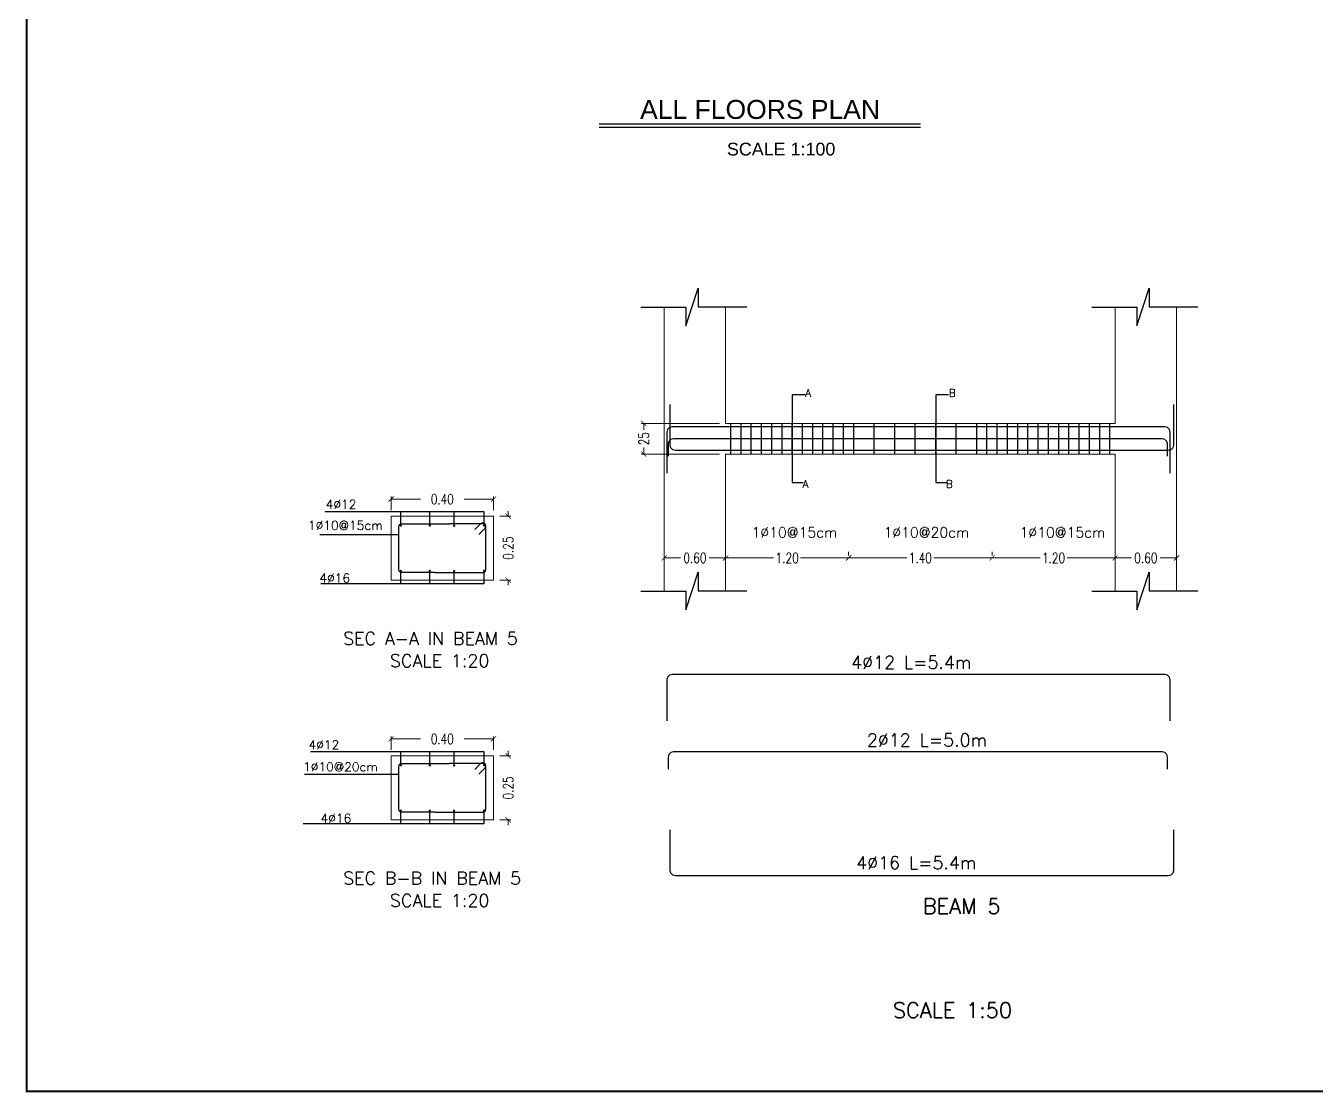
# Model space of a CAD drawing. Extents: x 166525 to 167198, y 178739 to 179747.
# Drawn here: x 167044.68 to 167069.86, y 179227.91 to 179248.73 of the extents above; entities that cross this region are included whole.
import ezdxf
from ezdxf.enums import TextEntityAlignment as Align

# ---------------------------------------------------------------- set-up
doc = ezdxf.new("R2010")
doc.units = 0
doc.header["$MEASUREMENT"] = 0
for name, pattern in [('ACAD_ISO10W100', [18, 12, -3, 0, -3]), ('AUSGEZOGEN', [0]), ('VONLAYER', [0])]:
    doc.linetypes.add(name, pattern=pattern)
doc.layers.get('0').update_dxf_attribs({"linetype": 'CONTINUOUS'})
doc.layers.get('DEFPOINTS').update_dxf_attribs({"linetype": 'CONTINUOUS'})
for name, color, linetype in [('05', 1, 'CONTINUOUS'), ('axis', 8, 'ACAD_ISO10W100'), ('BEAM-DIM', 4, 'CONTINUOUS'), ('BEAM-REIN', 2, 'CONTINUOUS'), ('EBENE0', 7, 'AUSGEZOGEN'), ('MHATCH', 8, 'CONTINUOUS'), ('rebar call line', 8, 'CONTINUOUS'), ('REBARS', 2, 'CONTINUOUS'), ('Reinforcement', 10, 'CONTINUOUS'), ('TEXT', 7, 'CONTINUOUS'), ('TXT', 6, 'CONTINUOUS')]:
    doc.layers.add(name, color=color, linetype=linetype)
doc.layers.add('BEAM', color=6, linetype='CONTINUOUS', lineweight=13)
doc.styles.add('DIM', font='simplex.shx', dxfattribs={"width": 0.75})
doc.styles.add('FUTURA', font='SAS_____.PFB')
doc.styles.add('ROMANS', font='romans.shx')
doc.dimstyles.new('MUTASIM', dxfattribs={"dimscale": 0.9995, "dimtxt": 0.2, "dimasz": 0.1, "dimexe": 0.05, "dimexo": 0.12, "dimgap": 0.05, "dimtad": 0, "dimzin": 0, "dimdsep": 46, "dimtxsty": 'DIM', "dimblk": 'ARCHTICK', "dimcen": 0.09, "dimclrd": 35, "dimclre": 33, "dimclrt": 256, "dimazin": 0, "dimtfac": 1, "dimtofl": 0, "dimtmove": 1, "dimatfit": 3, "dimfxl": 0.18, "dimtolj": 1, "dimtzin": 0, "dimlwd": 13, "dimlwe": 9, "dimarcsym": 0})

# ---------------------------------------------------------------- blocks, each defined once
blk = doc.blocks.new('_ARCHTICK')
at = {"color": 0, "linetype": 'ByBlock', "const_width": 0.15}
blk.add_lwpolyline([(-0.5, -0.5), (0.5, 0.5)], dxfattribs=at)
blk = doc.blocks.new('*D1616')
at = {"layer": 'BEAM', "color": 33, "lineweight": 9, "transparency": 16777216}
for p, q in [((167057.134, 179238.461), (167057.134, 179238.391)), ((167058.334, 179238.461), (167058.334, 179238.391))]:
    blk.add_line(p, q, dxfattribs=at)
at = {"layer": 'BEAM', "color": 35, "lineweight": 13, "transparency": 16777216}
for p, q in [((167057.134, 179238.341), (167057.455, 179238.341)), ((167058.334, 179238.341), (167058.012, 179238.341))]:
    blk.add_line(p, q, dxfattribs=at)
at = {"layer": 'DEFPOINTS', "color": 0, "transparency": 16777216}
for p in [(167057.134, 179238.341), (167058.334, 179238.341), (167058.334, 179238.341)]:
    blk.add_point(p, dxfattribs=at)
at = {"layer": 'BEAM', "color": 35, "lineweight": 13, "transparency": 16777216, "xscale": 0.09995000000000001, "yscale": 0.09995000000000001, "zscale": 0.09995000000000001, "rotation": 180}
blk.add_blockref('_ARCHTICK', (167057.134, 179238.341), dxfattribs=at)
at = {"layer": 'BEAM', "color": 35, "lineweight": 13, "transparency": 16777216, "xscale": 0.09995000000000001, "yscale": 0.09995000000000001, "zscale": 0.09995000000000001}
blk.add_blockref('_ARCHTICK', (167058.334, 179238.341), dxfattribs=at)
at = {"layer": 'BEAM', "transparency": 16777216, "insert": (167057.734, 179238.341), "char_height": 0.1999, "attachment_point": 5, "style": 'DIM'}
blk.add_mtext('\\A1;0.60', dxfattribs=at)
blk = doc.blocks.new('*D1617')
at = {"layer": 'BEAM', "color": 33, "lineweight": 9, "transparency": 16777216}
for p, q in [((167058.334, 179238.461), (167058.334, 179238.391)), ((167060.734, 179238.461), (167060.734, 179238.391))]:
    blk.add_line(p, q, dxfattribs=at)
at = {"layer": 'BEAM', "color": 35, "lineweight": 13, "transparency": 16777216}
for p, q in [((167058.334, 179238.341), (167059.27, 179238.341)), ((167060.734, 179238.341), (167059.798, 179238.341))]:
    blk.add_line(p, q, dxfattribs=at)
at = {"layer": 'DEFPOINTS', "color": 0, "transparency": 16777216}
for p in [(167058.334, 179238.341), (167060.734, 179238.341), (167060.734, 179238.341)]:
    blk.add_point(p, dxfattribs=at)
at = {"layer": 'BEAM', "color": 35, "lineweight": 13, "transparency": 16777216, "xscale": 0.09995000000000001, "yscale": 0.09995000000000001, "zscale": 0.09995000000000001, "rotation": 180}
blk.add_blockref('_ARCHTICK', (167058.334, 179238.341), dxfattribs=at)
at = {"layer": 'BEAM', "color": 35, "lineweight": 13, "transparency": 16777216, "xscale": 0.09995000000000001, "yscale": 0.09995000000000001, "zscale": 0.09995000000000001}
blk.add_blockref('_ARCHTICK', (167060.734, 179238.341), dxfattribs=at)
at = {"layer": 'BEAM', "transparency": 16777216, "insert": (167059.534, 179238.341), "char_height": 0.1999, "attachment_point": 5, "style": 'DIM'}
blk.add_mtext('\\A1;1.20', dxfattribs=at)
blk = doc.blocks.new('*D1618')
at = {"layer": 'BEAM', "color": 33, "lineweight": 9, "transparency": 16777216}
for p, q in [((167060.734, 179238.461), (167060.734, 179238.391)), ((167063.534, 179238.461), (167063.534, 179238.391))]:
    blk.add_line(p, q, dxfattribs=at)
at = {"layer": 'BEAM', "color": 35, "lineweight": 13, "transparency": 16777216}
for p, q in [((167060.734, 179238.341), (167061.87, 179238.341)), ((167063.534, 179238.341), (167062.398, 179238.341))]:
    blk.add_line(p, q, dxfattribs=at)
at = {"layer": 'DEFPOINTS', "color": 0, "transparency": 16777216}
for p in [(167060.734, 179238.341), (167063.534, 179238.341), (167063.534, 179238.341)]:
    blk.add_point(p, dxfattribs=at)
at = {"layer": 'BEAM', "color": 35, "lineweight": 13, "transparency": 16777216, "xscale": 0.09995000000000001, "yscale": 0.09995000000000001, "zscale": 0.09995000000000001, "rotation": 180}
blk.add_blockref('_ARCHTICK', (167060.734, 179238.341), dxfattribs=at)
at = {"layer": 'BEAM', "color": 35, "lineweight": 13, "transparency": 16777216, "xscale": 0.09995000000000001, "yscale": 0.09995000000000001, "zscale": 0.09995000000000001}
blk.add_blockref('_ARCHTICK', (167063.534, 179238.341), dxfattribs=at)
at = {"layer": 'BEAM', "transparency": 16777216, "insert": (167062.134, 179238.341), "char_height": 0.1999, "attachment_point": 5, "style": 'DIM'}
blk.add_mtext('\\A1;1.40', dxfattribs=at)
blk = doc.blocks.new('*D1619')
at = {"layer": 'BEAM', "color": 33, "lineweight": 9, "transparency": 16777216}
for p, q in [((167063.534, 179238.461), (167063.534, 179238.391)), ((167065.934, 179238.461), (167065.934, 179238.391))]:
    blk.add_line(p, q, dxfattribs=at)
at = {"layer": 'BEAM', "color": 35, "lineweight": 13, "transparency": 16777216}
for p, q in [((167063.534, 179238.341), (167064.47, 179238.341)), ((167065.934, 179238.341), (167064.998, 179238.341))]:
    blk.add_line(p, q, dxfattribs=at)
at = {"layer": 'DEFPOINTS', "color": 0, "transparency": 16777216}
for p in [(167063.534, 179238.341), (167065.934, 179238.341), (167065.934, 179238.341)]:
    blk.add_point(p, dxfattribs=at)
at = {"layer": 'BEAM', "color": 35, "lineweight": 13, "transparency": 16777216, "xscale": 0.09995000000000001, "yscale": 0.09995000000000001, "zscale": 0.09995000000000001, "rotation": 180}
blk.add_blockref('_ARCHTICK', (167063.534, 179238.341), dxfattribs=at)
at = {"layer": 'BEAM', "color": 35, "lineweight": 13, "transparency": 16777216, "xscale": 0.09995000000000001, "yscale": 0.09995000000000001, "zscale": 0.09995000000000001}
blk.add_blockref('_ARCHTICK', (167065.934, 179238.341), dxfattribs=at)
at = {"layer": 'BEAM', "transparency": 16777216, "insert": (167064.734, 179238.341), "char_height": 0.1999, "attachment_point": 5, "style": 'DIM'}
blk.add_mtext('\\A1;1.20', dxfattribs=at)
blk = doc.blocks.new('*D1620')
at = {"layer": 'BEAM', "color": 33, "lineweight": 9, "transparency": 16777216}
for p, q in [((167065.934, 179238.461), (167065.934, 179238.391)), ((167067.134, 179238.461), (167067.134, 179238.391))]:
    blk.add_line(p, q, dxfattribs=at)
at = {"layer": 'BEAM', "color": 35, "lineweight": 13, "transparency": 16777216}
for p, q in [((167065.934, 179238.341), (167066.255, 179238.341)), ((167067.134, 179238.341), (167066.812, 179238.341))]:
    blk.add_line(p, q, dxfattribs=at)
at = {"layer": 'DEFPOINTS', "color": 0, "transparency": 16777216}
for p in [(167065.934, 179238.341), (167067.134, 179238.341), (167067.134, 179238.341)]:
    blk.add_point(p, dxfattribs=at)
at = {"layer": 'BEAM', "color": 35, "lineweight": 13, "transparency": 16777216, "xscale": 0.09995000000000001, "yscale": 0.09995000000000001, "zscale": 0.09995000000000001, "rotation": 180}
blk.add_blockref('_ARCHTICK', (167065.934, 179238.341), dxfattribs=at)
at = {"layer": 'BEAM', "color": 35, "lineweight": 13, "transparency": 16777216, "xscale": 0.09995000000000001, "yscale": 0.09995000000000001, "zscale": 0.09995000000000001}
blk.add_blockref('_ARCHTICK', (167067.134, 179238.341), dxfattribs=at)
at = {"layer": 'BEAM', "transparency": 16777216, "insert": (167066.534, 179238.341), "char_height": 0.1999, "attachment_point": 5, "style": 'DIM'}
blk.add_mtext('\\A1;0.60', dxfattribs=at)
blk = doc.blocks.new('*D1817')
at = {"layer": 'BEAM', "color": 33, "lineweight": 9, "transparency": 16777216}
for p, q in [((167051.804, 179239.276), (167051.804, 179239.538)), ((167053.804, 179239.276), (167053.804, 179239.538))]:
    blk.add_line(p, q, dxfattribs=at)
at = {"layer": 'BEAM', "color": 35, "lineweight": 13, "transparency": 16777216}
for p, q in [((167051.804, 179239.488), (167052.376, 179239.488)), ((167053.804, 179239.488), (167053.233, 179239.488))]:
    blk.add_line(p, q, dxfattribs=at)
at = {"layer": 'DEFPOINTS', "color": 0, "transparency": 16777216}
for p in [(167053.804, 179239.488), (167051.804, 179239.156), (167053.804, 179239.156)]:
    blk.add_point(p, dxfattribs=at)
at = {"layer": 'BEAM', "color": 35, "lineweight": 13, "transparency": 16777216, "xscale": 0.09995000000000001, "yscale": 0.09995000000000001, "zscale": 0.09995000000000001, "rotation": 180}
blk.add_blockref('_ARCHTICK', (167051.804, 179239.488), dxfattribs=at)
at = {"layer": 'BEAM', "color": 35, "lineweight": 13, "transparency": 16777216, "xscale": 0.09995000000000001, "yscale": 0.09995000000000001, "zscale": 0.09995000000000001}
blk.add_blockref('_ARCHTICK', (167053.804, 179239.488), dxfattribs=at)
at = {"layer": 'BEAM', "transparency": 16777216, "insert": (167052.804, 179239.488), "char_height": 0.1999, "attachment_point": 5, "style": 'DIM'}
blk.add_mtext('\\A1;0.40', dxfattribs=at)
blk = doc.blocks.new('*D1818')
at = {"layer": 'BEAM', "color": 35, "lineweight": 13, "transparency": 16777216}
for p, q in [((167054.09, 179239.156), (167054.09, 179239.256)), ((167054.09, 179237.906), (167054.09, 179237.806))]:
    blk.add_line(p, q, dxfattribs=at)
at = {"layer": 'BEAM', "color": 33, "lineweight": 9, "transparency": 16777216}
for p, q in [((167053.924, 179239.156), (167054.14, 179239.156)), ((167053.924, 179237.906), (167054.14, 179237.906))]:
    blk.add_line(p, q, dxfattribs=at)
at = {"layer": 'DEFPOINTS', "color": 0, "transparency": 16777216}
for p in [(167053.804, 179239.156), (167054.09, 179239.156), (167053.804, 179237.906)]:
    blk.add_point(p, dxfattribs=at)
at = {"layer": 'BEAM', "color": 35, "lineweight": 13, "transparency": 16777216, "xscale": 0.09995000000000001, "yscale": 0.09995000000000001, "zscale": 0.09995000000000001}
for p, rotation in [((167054.09, 179239.156), 270), ((167054.09, 179237.906), 90)]:
    blk.add_blockref('_ARCHTICK', p, dxfattribs=dict(at, rotation=rotation))
at = {"layer": 'BEAM', "transparency": 16777216, "insert": (167054.09, 179238.531), "char_height": 0.1999, "attachment_point": 5, "rotation": 90, "style": 'DIM'}
blk.add_mtext('\\A1;0.25', dxfattribs=at)
blk = doc.blocks.new('*D1819')
at = {"layer": 'BEAM', "color": 33, "lineweight": 9, "transparency": 16777216}
for p, q in [((167058.214, 179240.968), (167056.685, 179240.968)), ((167058.214, 179240.368), (167056.685, 179240.368))]:
    blk.add_line(p, q, dxfattribs=at)
at = {"layer": 'BEAM', "color": 35, "lineweight": 13, "transparency": 16777216}
for p, q in [((167056.735, 179240.968), (167056.735, 179240.839)), ((167056.735, 179240.368), (167056.735, 179240.496))]:
    blk.add_line(p, q, dxfattribs=at)
at = {"layer": 'DEFPOINTS', "color": 0, "transparency": 16777216}
for p in [(167056.735, 179240.968), (167058.334, 179240.968), (167058.334, 179240.368)]:
    blk.add_point(p, dxfattribs=at)
at = {"layer": 'BEAM', "color": 35, "lineweight": 13, "transparency": 16777216, "xscale": 0.09995000000000001, "yscale": 0.09995000000000001, "zscale": 0.09995000000000001}
for p, rotation in [((167056.735, 179240.968), 90), ((167056.735, 179240.368), 270)]:
    blk.add_blockref('_ARCHTICK', p, dxfattribs=dict(at, rotation=rotation))
at = {"layer": 'BEAM', "transparency": 16777216, "insert": (167056.735, 179240.668), "char_height": 0.1999, "attachment_point": 5, "rotation": 90, "style": 'DIM'}
blk.add_mtext('\\A1;25', dxfattribs=at)
blk = doc.blocks.new('*D1820')
at = {"layer": 'BEAM', "color": 33, "lineweight": 9, "transparency": 16777216}
for p, q in [((167051.804, 179234.595), (167051.804, 179234.857)), ((167053.804, 179234.595), (167053.804, 179234.857))]:
    blk.add_line(p, q, dxfattribs=at)
at = {"layer": 'BEAM', "color": 35, "lineweight": 13, "transparency": 16777216}
for p, q in [((167051.804, 179234.807), (167052.376, 179234.807)), ((167053.804, 179234.807), (167053.233, 179234.807))]:
    blk.add_line(p, q, dxfattribs=at)
at = {"layer": 'DEFPOINTS', "color": 0, "transparency": 16777216}
for p in [(167053.804, 179234.807), (167051.804, 179234.475), (167053.804, 179234.475)]:
    blk.add_point(p, dxfattribs=at)
at = {"layer": 'BEAM', "color": 35, "lineweight": 13, "transparency": 16777216, "xscale": 0.09995000000000001, "yscale": 0.09995000000000001, "zscale": 0.09995000000000001, "rotation": 180}
blk.add_blockref('_ARCHTICK', (167051.804, 179234.807), dxfattribs=at)
at = {"layer": 'BEAM', "color": 35, "lineweight": 13, "transparency": 16777216, "xscale": 0.09995000000000001, "yscale": 0.09995000000000001, "zscale": 0.09995000000000001}
blk.add_blockref('_ARCHTICK', (167053.804, 179234.807), dxfattribs=at)
at = {"layer": 'BEAM', "transparency": 16777216, "insert": (167052.804, 179234.807), "char_height": 0.1999, "attachment_point": 5, "style": 'DIM'}
blk.add_mtext('\\A1;0.40', dxfattribs=at)
blk = doc.blocks.new('*D1821')
at = {"layer": 'BEAM', "color": 33, "lineweight": 9, "transparency": 16777216}
for p, q in [((167053.924, 179234.475), (167054.14, 179234.475)), ((167053.924, 179233.225), (167054.14, 179233.225))]:
    blk.add_line(p, q, dxfattribs=at)
at = {"layer": 'BEAM', "color": 35, "lineweight": 13, "transparency": 16777216}
for p, q in [((167054.09, 179234.475), (167054.09, 179234.575)), ((167054.09, 179233.225), (167054.09, 179233.125))]:
    blk.add_line(p, q, dxfattribs=at)
at = {"layer": 'DEFPOINTS', "color": 0, "transparency": 16777216}
for p in [(167053.804, 179234.475), (167054.09, 179234.475), (167053.804, 179233.225)]:
    blk.add_point(p, dxfattribs=at)
at = {"layer": 'BEAM', "color": 35, "lineweight": 13, "transparency": 16777216, "xscale": 0.09995000000000001, "yscale": 0.09995000000000001, "zscale": 0.09995000000000001}
for p, rotation in [((167054.09, 179234.475), 270), ((167054.09, 179233.225), 90)]:
    blk.add_blockref('_ARCHTICK', p, dxfattribs=dict(at, rotation=rotation))
at = {"layer": 'BEAM', "transparency": 16777216, "insert": (167054.09, 179233.85), "char_height": 0.1999, "attachment_point": 5, "rotation": 90, "style": 'DIM'}
blk.add_mtext('\\A1;0.25', dxfattribs=at)

msp = doc.modelspace()

# ---------------------------------------------------------------- linework, layer by layer
at = {"layer": '05'}
for p, q in [((167055.86627, 179246.81702), (167062.13365, 179246.81702)), ((167055.86627, 179246.75145), (167062.13365, 179246.75145))]:
    msp.add_line(p, q, dxfattribs=at)
at = {"layer": 'BEAM'}
for p, q in [((167057.13387, 179243.23865), (167057.13387, 179237.69632)), ((167058.33387, 179243.24108), (167058.33387, 179240.96759)), ((167065.93387, 179243.24108), (167065.93387, 179240.96759)), ((167067.13387, 179243.24108), (167067.13387, 179237.69632)), ((167058.33387, 179240.96759), (167065.93387, 179240.96759)), ((167058.33387, 179240.36759), (167058.33387, 179237.69632)), ((167058.33387, 179240.36759), (167065.93387, 179240.36759)), ((167065.93387, 179240.36759), (167065.93387, 179237.69632))]:
    msp.add_line(p, q, dxfattribs=at)
for points in [[(167051.80449, 179237.90557), (167053.80449, 179237.90557), (167053.80449, 179239.15557), (167051.80449, 179239.15557)], [(167051.80449, 179233.22483), (167053.80449, 179233.22483), (167053.80449, 179234.47483), (167051.80449, 179234.47483)]]:
    msp.add_lwpolyline(points, close=True, dxfattribs=at)
at = {"layer": 'BEAM-REIN', "const_width": 0.02073}
for points in [[(167051.98394, 179238.97244, 1), (167052.00685, 179238.97244, 1)], [(167052.54929, 179238.97244, 1), (167052.5722, 179238.97244, 1)], [(167053.02463, 179238.96854, 1), (167053.04755, 179238.96854, 1)], [(167053.60938, 179238.97399, 1), (167053.63229, 179238.97399, 1)], [(167051.98222, 179238.08751, 1), (167052.00513, 179238.08751, 1)], [(167052.54756, 179238.08751, 1), (167052.57047, 179238.08751, 1)], [(167053.02291, 179238.08361, 1), (167053.04582, 179238.08361, 1)], [(167053.60765, 179238.08907, 1), (167053.63056, 179238.08907, 1)], [(167051.98394, 179234.29169, 1), (167052.00685, 179234.29169, 1)], [(167052.54929, 179234.29169, 1), (167052.5722, 179234.29169, 1)], [(167053.02463, 179234.28779, 1), (167053.04755, 179234.28779, 1)], [(167053.60938, 179234.29325, 1), (167053.63229, 179234.29325, 1)], [(167051.98222, 179233.40676, 1), (167052.00513, 179233.40676, 1)], [(167052.54756, 179233.40677, 1), (167052.57047, 179233.40677, 1)], [(167053.02291, 179233.40287, 1), (167053.04582, 179233.40287, 1)], [(167053.60765, 179233.40832, 1), (167053.63056, 179233.40832, 1)]]:
    msp.add_lwpolyline(points, format="xyb", close=True, dxfattribs=at)
at = {"layer": 'EBENE0', "color": 8, "linetype": 'AUSGEZOGEN'}
for p, q in [((167057.55913, 179242.87289), (167057.7971, 179243.6044)), ((167057.7971, 179243.6044), (167057.7971, 179243.24108)), ((167066.35913, 179242.87289), (167066.5971, 179243.6044)), ((167066.5971, 179243.6044), (167066.5971, 179243.24108)), ((167056.68049, 179243.23865), (167057.55913, 179243.23865)), ((167057.55913, 179243.23865), (167057.55913, 179242.87289)), ((167057.7971, 179243.24108), (167058.74896, 179243.24108)), ((167065.48049, 179243.23865), (167066.35913, 179243.23865)), ((167066.35913, 179243.23865), (167066.35913, 179242.87289)), ((167066.5971, 179243.24108), (167067.54896, 179243.24108)), ((167057.55913, 179237.32814), (167057.7971, 179238.05965)), ((167057.7971, 179238.05965), (167057.7971, 179237.69632)), ((167066.35913, 179237.32814), (167066.5971, 179238.05965)), ((167066.5971, 179238.05965), (167066.5971, 179237.69632)), ((167056.68049, 179237.69389), (167057.55913, 179237.69389)), ((167057.55913, 179237.69389), (167057.55913, 179237.32814)), ((167057.7971, 179237.69632), (167058.74896, 179237.69632)), ((167065.48049, 179237.69389), (167066.35913, 179237.69389)), ((167066.35913, 179237.69389), (167066.35913, 179237.32814)), ((167066.5971, 179237.69632), (167067.54896, 179237.69632))]:
    msp.add_line(p, q, dxfattribs=at)
at = {"layer": 'MHATCH', "const_width": 0.03562, "flags": 128}
msp.add_lwpolyline([(167044.69407, 179267.82675), (167101.48032, 179267.82675), (167101.48032, 179227.92675), (167044.69407, 179227.92675)], close=True, dxfattribs=at)
at = {"layer": 'rebar call line'}
for p, q in [((167053.62084, 179239.23839), (167050.50919, 179239.23839)), ((167051.9954, 179238.97244), (167051.9954, 179239.23839)), ((167052.56074, 179238.97244), (167052.56074, 179239.23839)), ((167053.03609, 179238.96854), (167053.03609, 179239.23839)), ((167053.62084, 179238.97399), (167053.62084, 179239.23839)), ((167050.4115, 179238.79997), (167051.95378, 179238.79997)), ((167051.98795, 179238.09743), (167051.98795, 179237.83148)), ((167052.55329, 179238.09743), (167052.55329, 179237.83148)), ((167053.02864, 179238.10133), (167053.02864, 179237.83148)), ((167053.61338, 179238.09587), (167053.61338, 179237.83148)), ((167053.61338, 179237.83148), (167050.43588, 179237.83148)), ((167053.62084, 179234.55764), (167050.23201, 179234.55764)), ((167051.9954, 179234.29169), (167051.9954, 179234.55764)), ((167052.56074, 179234.29169), (167052.56074, 179234.55764)), ((167053.03609, 179234.28779), (167053.03609, 179234.55764)), ((167053.62084, 179234.29325), (167053.62084, 179234.55764)), ((167050.11547, 179234.11922), (167051.95378, 179234.11922)), ((167051.98795, 179233.41669), (167051.98795, 179233.15073)), ((167052.55329, 179233.41668), (167052.55329, 179233.15073)), ((167053.02864, 179233.42058), (167053.02864, 179233.15073)), ((167053.61338, 179233.41513), (167053.61338, 179233.15073)), ((167053.61338, 179233.15073), (167050.08895, 179233.15073))]:
    msp.add_line(p, q, dxfattribs=at)
for points in [[(167059.88613, 179241.52667), (167059.63387, 179241.52667), (167059.63387, 179239.81147), (167059.84834, 179239.81147)], [(167062.68613, 179241.52667), (167062.43387, 179241.52667), (167062.43387, 179239.81147), (167062.64834, 179239.81147)]]:
    msp.add_lwpolyline(points, dxfattribs=at)
at = {"layer": 'REBARS'}
for points in [[(167067.07458, 179241.33919), (167067.07458, 179240.53919), (167067.06097, 179240.48839), (167067.02378, 179240.45121), (167066.97298, 179240.43759), (167057.35471, 179240.43759), (167057.30391, 179240.45121), (167057.26672, 179240.48839), (167057.25311, 179240.53919), (167057.25311, 179241.33919)], [(167067.00742, 179239.99601), (167067.00742, 179240.79601), (167066.9938, 179240.84681), (167066.95662, 179240.884), (167066.90582, 179240.89761), (167057.28755, 179240.89761), (167057.23675, 179240.884), (167057.19956, 179240.84681), (167057.18595, 179240.79601), (167057.18595, 179239.99601)], [(167066.95571, 179240.33002), (167066.95571, 179240.56599), (167066.9421, 179240.61679), (167066.90491, 179240.65398), (167066.85411, 179240.66759), (167057.31633, 179240.66759), (167057.26553, 179240.65398), (167057.22834, 179240.61679), (167057.21473, 179240.56599), (167057.21473, 179240.33002)], [(167067.00742, 179235.16244), (167067.00742, 179235.96244), (167066.9938, 179236.01324), (167066.95662, 179236.05043), (167066.90582, 179236.06404), (167057.28755, 179236.06404), (167057.23675, 179236.05043), (167057.19956, 179236.01324), (167057.18595, 179235.96244), (167057.18595, 179235.16244)], [(167066.95571, 179234.2152), (167066.95571, 179234.45118), (167066.9421, 179234.50198), (167066.90491, 179234.53917), (167066.85411, 179234.55278), (167057.31633, 179234.55278), (167057.26553, 179234.53917), (167057.22834, 179234.50198), (167057.21473, 179234.45118), (167057.21473, 179234.2152)], [(167067.07458, 179233.03318), (167067.07458, 179232.23318), (167067.06097, 179232.18238), (167067.02378, 179232.14519), (167066.97298, 179232.13158), (167057.35471, 179232.13158), (167057.30391, 179232.14519), (167057.26672, 179232.18238), (167057.25311, 179232.23318), (167057.25311, 179233.03318)]]:
    msp.add_lwpolyline(points, dxfattribs=at)
for points in [[(167051.95378, 179238.31453, 0), (167051.95378, 179238.95026, 0), (167051.96121, 179238.97797, 0), (167051.98149, 179238.99825, 0), (167052.00921, 179239.00568, 0), (167052.94193, 179239.00571, 0)], [(167053.65449, 179238.31445, 0), (167053.65449, 179238.95018, 0), (167053.64707, 179238.97789, 0), (167053.62678, 179238.99817, 0), (167053.59907, 179239.0056, 0), (167052.94193, 179239.00571, 0)], [(167053.43643, 179238.89356, 0), (167053.55401, 179239.01113, 0), (167053.58238, 179239.02631, 0), (167053.6144, 179239.02315, 0), (167053.63928, 179239.00274, 0), (167053.64862, 179238.97195, 0), (167053.64862, 179238.97195, 0)], [(167053.59907, 179239.0056, 0), (167053.59319, 179239.01113, 0), (167053.63238, 179238.9949, 0), (167053.64862, 179238.95571, 0), (167053.63238, 179238.91652, 0), (167053.51481, 179238.79895, 0)], [(167052.66634, 179238.05568, 0), (167052.00921, 179238.05557, 0), (167051.98149, 179238.063, 0), (167051.96121, 179238.08329, 0), (167051.95378, 179238.111, 0), (167051.95378, 179238.31453, 0)], [(167052.66634, 179238.05568, 0), (167053.59907, 179238.05549, 0), (167053.62678, 179238.06292, 0), (167053.64707, 179238.08321, 0), (167053.65449, 179238.11092, 0), (167053.65449, 179238.31445, 0)], [(167051.95378, 179233.63379, 0), (167051.95378, 179234.26951, 0), (167051.96121, 179234.29722, 0), (167051.98149, 179234.31751, 0), (167052.00921, 179234.32493, 0), (167052.94193, 179234.32496, 0)], [(167053.65449, 179233.63371, 0), (167053.65449, 179234.26943, 0), (167053.64707, 179234.29714, 0), (167053.62678, 179234.31743, 0), (167053.59907, 179234.32485, 0), (167052.94193, 179234.32496, 0)], [(167053.43643, 179234.21281, 0), (167053.55401, 179234.33039, 0), (167053.58238, 179234.34556, 0), (167053.6144, 179234.34241, 0), (167053.63928, 179234.32199, 0), (167053.64862, 179234.2912, 0), (167053.64862, 179234.2912, 0)], [(167053.59907, 179234.32485, 0), (167053.59319, 179234.33039, 0), (167053.63238, 179234.31415, 0), (167053.64862, 179234.27496, 0), (167053.63238, 179234.23577, 0), (167053.51481, 179234.1182, 0)], [(167052.66634, 179233.37494, 0), (167052.00921, 179233.37483, 0), (167051.98149, 179233.38225, 0), (167051.96121, 179233.40254, 0), (167051.95378, 179233.43025, 0), (167051.95378, 179233.63379, 0)], [(167052.66634, 179233.37494, 0), (167053.59907, 179233.37475, 0), (167053.62678, 179233.38217, 0), (167053.64707, 179233.40246, 0), (167053.65449, 179233.43017, 0), (167053.65449, 179233.63371, 0)]]:
    msp.add_polyline3d(points, dxfattribs=at)
at = {"layer": 'Reinforcement', "linetype": 'VONLAYER'}
for p, q in [((167058.43387, 179240.36759), (167058.43387, 179240.96759)), ((167058.63387, 179240.36759), (167058.63387, 179240.96759)), ((167058.83387, 179240.36759), (167058.83387, 179240.96759)), ((167059.03387, 179240.36759), (167059.03387, 179240.96759)), ((167059.23387, 179240.36759), (167059.23387, 179240.96759)), ((167059.43387, 179240.36759), (167059.43387, 179240.96759)), ((167059.63387, 179240.36759), (167059.63387, 179240.96759)), ((167059.83387, 179240.36759), (167059.83387, 179240.96759)), ((167060.03387, 179240.36759), (167060.03387, 179240.96759)), ((167060.23387, 179240.36759), (167060.23387, 179240.96759)), ((167060.43387, 179240.36759), (167060.43387, 179240.96759)), ((167060.63387, 179240.36759), (167060.63387, 179240.96759)), ((167060.83387, 179240.36759), (167060.83387, 179240.96759)), ((167061.23387, 179240.36759), (167061.23387, 179240.96759)), ((167061.63387, 179240.36759), (167061.63387, 179240.96759)), ((167062.03387, 179240.36759), (167062.03387, 179240.96759)), ((167062.43387, 179240.36759), (167062.43387, 179240.96759)), ((167062.83387, 179240.36759), (167062.83387, 179240.96759)), ((167063.23387, 179240.36759), (167063.23387, 179240.96759)), ((167063.43387, 179240.36759), (167063.43387, 179240.96759)), ((167063.63387, 179240.36759), (167063.63387, 179240.96759)), ((167063.83387, 179240.36759), (167063.83387, 179240.96759)), ((167064.03387, 179240.36759), (167064.03387, 179240.96759)), ((167064.23387, 179240.36759), (167064.23387, 179240.96759)), ((167064.43387, 179240.36759), (167064.43387, 179240.96759)), ((167064.63387, 179240.36759), (167064.63387, 179240.96759)), ((167064.83387, 179240.36759), (167064.83387, 179240.96759)), ((167065.03387, 179240.36759), (167065.03387, 179240.96759)), ((167065.23387, 179240.36759), (167065.23387, 179240.96759)), ((167065.43387, 179240.36759), (167065.43387, 179240.96759)), ((167065.63387, 179240.36759), (167065.63387, 179240.96759)), ((167065.83387, 179240.36759), (167065.83387, 179240.96759))]:
    msp.add_line(p, q, dxfattribs=at)

# ---------------------------------------------------------------- texts
at = {"layer": 'axis', "color": 4, "style": 'FUTURA'}
msp.add_text('ALL FLOORS PLAN ', height=0.3701376, dxfattribs=at).set_placement((167059.07798, 179246.91194), align=Align.CENTER)
at = {"layer": 'BEAM-DIM', "style": 'ROMANS'}
for s, height, p in [('A', 0.15, (167059.8877, 179241.48586, 2612.33432)), ('B', 0.15, (167062.6877, 179241.48586, 2612.33432)), ('A', 0.15, (167059.83211, 179239.70912, 3480.91864)), ('B', 0.15, (167062.63211, 179239.70912, 3480.91864)), ('4%%C12', 0.174565, (167050.52974, 179239.29936)), ('1%%C10@15cm', 0.1745646, (167050.18375, 179238.88795)), ('1%%C10@15cm', 0.2, (167058.8405, 179238.73882)), ('1%%C10@20cm', 0.2, (167061.41637, 179238.73882)), ('1%%C10@15cm', 0.2, (167064.07113, 179238.73882)), ('4%%C16', 0.174565, (167050.40658, 179237.85896)), ('4%%C12 L=5.4m', 0.25, (167060.78354, 179236.17756)), ('4%%C12', 0.174565, (167050.19454, 179234.60414)), ('2%%C12 L=5.0m', 0.25, (167061.08884, 179234.65957)), ('1%%C10@20cm', 0.1745646, (167050.08856, 179234.17421)), ('4%%C16', 0.174565, (167050.42822, 179233.17076)), ('4%%C16 L=5.4m', 0.25, (167060.88136, 179232.26387))]:
    msp.add_text(s, height=height, dxfattribs=at).set_placement(p)
at = {"layer": 'TEXT', "style": 'ROMANS'}
for s, height, p in [('SEC A-A IN BEAM 5 ', 0.25, (167050.86925, 179236.64332, 186)), ('SCALE 1:20', 0.25, (167051.7835, 179236.20764, 193.75)), ('SEC B-B IN BEAM 5 ', 0.25, (167050.86925, 179231.96258, 186)), ('SCALE 1:20', 0.25, (167051.7835, 179231.5269, 193.75)), ('BEAM 5', 0.3, (167062.18234, 179231.39059, -2225.19458)), ('SCALE 1:50', 0.3, (167061.59715, 179229.35997))]:
    msp.add_text(s, height=height, dxfattribs=at).set_placement(p)
at = {"layer": 'TXT', "style": 'FUTURA'}
msp.add_text('SCALE 1:100', height=0.25, dxfattribs=at).set_placement((167058.35887, 179246.19764))

# ---------------------------------------------------------------- dimensions: what is measured, and where the dimension line sits
at = {"layer": 'BEAM'}
for base, p1, p2, text, override, picture, middle in [((167056.73541, 179240.96759), (167058.33387, 179240.36759), (167058.33387, 179240.96759), '25', {"dimlfac": 50}, '*D1819', (167056.73541, 179240.66759)), ((167054.08984, 179239.15557), (167053.80449, 179237.90557), (167053.80449, 179239.15557), '0.25', {"dimgap": 0.2, "dimlfac": 20}, '*D1818', (167054.08984, 179238.53057)), ((167054.08984, 179234.47483), (167053.80449, 179233.22483), (167053.80449, 179234.47483), '0.25', {"dimgap": 0.2, "dimlfac": 20}, '*D1821', (167054.08984, 179233.84983))]:
    dim = msp.add_linear_dim(base=base, p1=p1, p2=p2, angle=90, text=text, dimstyle='MUTASIM', override=override, dxfattribs=at)
    dim.commit()
    dim.dimension.update_dxf_attribs({"geometry": picture, "text_midpoint": middle})
for base, p1, p2, text, override, picture, middle in [((167053.80449, 179239.48793), (167051.80449, 179239.15557), (167053.80449, 179239.15557), '0.40', {"dimgap": 0.2, "dimlfac": 20}, '*D1817', (167052.80449, 179239.48793)), ((167058.33387, 179238.34094), (167057.13387, 179238.34094), (167058.33387, 179238.34094), '0.60', {"dimlfac": 50}, '*D1616', (167057.73387, 179238.34094)), ((167060.73387, 179238.34094), (167058.33387, 179238.34094), (167060.73387, 179238.34094), '1.20', {"dimlfac": 50}, '*D1617', (167059.53387, 179238.34094)), ((167063.53387, 179238.34094), (167060.73387, 179238.34094), (167063.53387, 179238.34094), '1.40', {"dimlfac": 50}, '*D1618', (167062.13387, 179238.34094)), ((167065.93387, 179238.34094), (167063.53387, 179238.34094), (167065.93387, 179238.34094), '1.20', {"dimlfac": 50}, '*D1619', (167064.73387, 179238.34094)), ((167067.13387, 179238.34094), (167065.93387, 179238.34094), (167067.13387, 179238.34094), '0.60', {"dimlfac": 50}, '*D1620', (167066.53387, 179238.34094)), ((167053.80449, 179234.80718), (167051.80449, 179234.47483), (167053.80449, 179234.47483), '0.40', {"dimgap": 0.2, "dimlfac": 20}, '*D1820', (167052.80449, 179234.80718))]:
    dim = msp.add_linear_dim(base=base, p1=p1, p2=p2, text=text, dimstyle='MUTASIM', override=override, dxfattribs=at)
    dim.commit()
    dim.dimension.update_dxf_attribs({"geometry": picture, "text_midpoint": middle})

doc.saveas('drawing.dxf')
